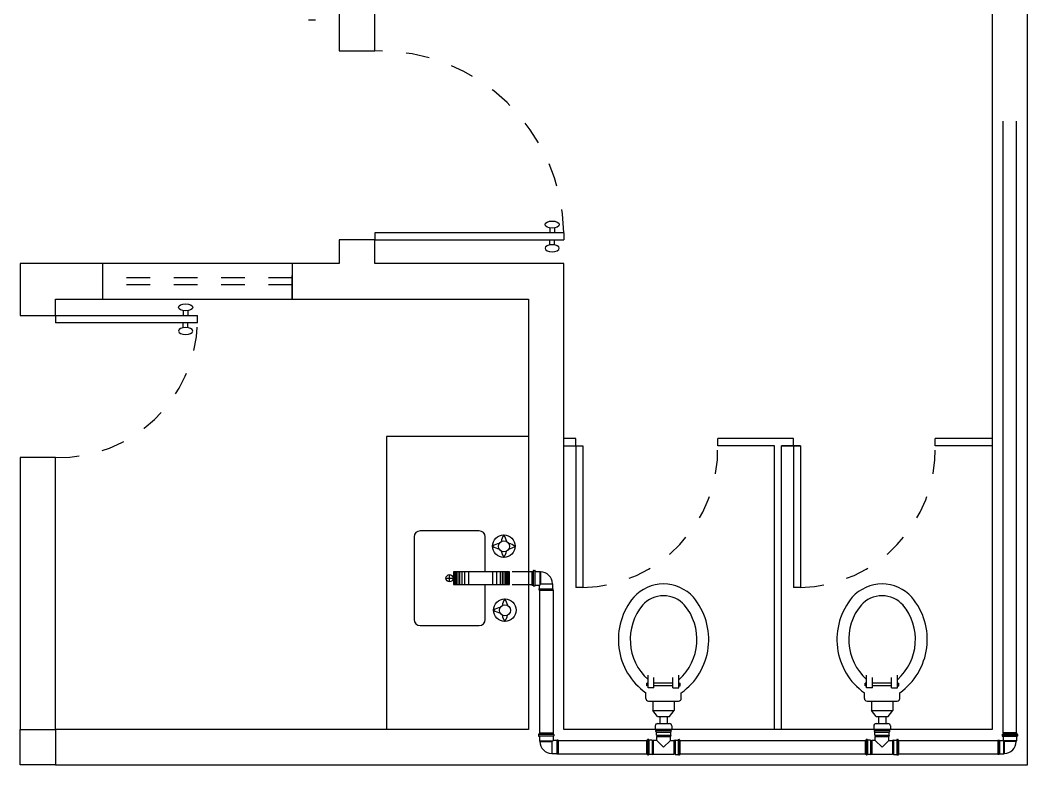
# Model space of a CAD drawing. Header units: millimetres. Extents: x 776 to 1595, y 411 to 1258.
# Drawn here: x 882.782 to 887.018, y 456.686 to 459.836 of the extents above; entities that cross this region are included whole.
import ezdxf

# ---------------------------------------------------------------- set-up
doc = ezdxf.new("R2010")
doc.units = ezdxf.units.MM
doc.linetypes.add('ACAD_ISO03W100', pattern=[30, 12, -18])
for name, color, linetype in [('can02', 2, 'Continuous'), ('ESQUADRIAS', 2, 'Continuous'), ('Fios', 10, 'Continuous'), ('Janela', 2, 'Continuous'), ('pena 01', 1, 'Continuous'), ('pena02', 2, 'Continuous'), ('pena04', 4, 'Continuous'), ('TIGRECAD', 1, 'Continuous')]:
    doc.layers.add(name, color=color, linetype=linetype)

msp = doc.modelspace()

# ---------------------------------------------------------------- linework, layer by layer
at = {"layer": 'can02', "color": 0}
for points in [[(885.0818, 460.0464), (885.0818, 462.6864), (885.4868, 462.6864), (885.4868, 462.8364), (884.5336, 462.8364), (884.5336, 462.6864), (884.9318, 462.6864), (884.9318, 460.1964), (884.2818, 460.1964), (884.2818, 460.2364), (884.2818, 460.8864), (884.0318, 460.8864), (884.0318, 460.7364), (884.1318, 460.7364), (884.1318, 459.7064), (884.2818, 459.7064), (884.2818, 460.0464)], [(882.9318, 458.5864), (882.9318, 458.6564), (883.1318, 458.6564), (883.1318, 458.8064), (882.7818, 458.8064), (882.7818, 458.5864)], [(882.9318, 456.8364), (882.9318, 457.9864), (882.7818, 457.9864), (882.7818, 456.8364)]]:
    msp.add_lwpolyline(points, close=True, dxfattribs=at)
for points in [[(887.0418, 462.8364), (886.4868, 462.8364), (886.4868, 462.6864), (886.8918, 462.6864), (886.8918, 456.8364), (885.0818, 456.8364)], [(885.0818, 456.6864), (887.0418, 456.6864), (887.0418, 462.6864)], [(885.0818, 456.8364), (885.0818, 458.8064), (884.2818, 458.8064), (884.2818, 458.9064), (884.1318, 458.9064), (884.1318, 458.8064), (883.9318, 458.8064), (883.9318, 458.6564), (884.1318, 458.6564), (884.9318, 458.6564), (884.9318, 456.8364), (882.9318, 456.8364), (882.9318, 456.6864), (885.0818, 456.6864), (885.0818, 456.6864)]]:
    msp.add_lwpolyline(points, dxfattribs=at)
at = {"layer": 'ESQUADRIAS', "color": 0}
for p, q in [((885.1318, 458.0364), (885.1318, 458.0664)), ((885.7318, 458.0364), (885.7318, 458.0664)), ((886.0518, 458.0364), (886.0518, 458.0664)), ((886.6518, 458.0364), (886.6518, 458.0664)), ((885.0818, 458.0364), (885.1318, 458.0364)), ((885.1318, 458.0364), (885.1618, 458.0364)), ((886.0018, 458.0364), (886.0518, 458.0364)), ((886.0518, 458.0364), (886.0818, 458.0364))]:
    msp.add_line(p, q, dxfattribs=at)
at = {"layer": 'Fios', "color": 0}
for p, q in [((884.9318, 458.076), (884.3318, 458.076)), ((884.3318, 458.076), (884.3318, 456.8364)), ((884.7234, 457.676), (884.4734, 457.676)), ((884.4484, 457.651), (884.4484, 457.301)), ((884.7484, 457.5031), (884.7484, 457.651)), ((884.6152, 457.5031), (884.6152, 457.4489)), ((884.8514, 457.5031), (884.6152, 457.5031)), ((884.6183, 457.5031), (884.6183, 457.4489)), ((884.622, 457.5031), (884.622, 457.4489)), ((884.6264, 457.5031), (884.6264, 457.4489)), ((884.6324, 457.5031), (884.6324, 457.4489)), ((884.6405, 457.5031), (884.6405, 457.4489)), ((884.6498, 457.5031), (884.6498, 457.4489)), ((884.6613, 457.5031), (884.6613, 457.4489)), ((884.6787, 457.5031), (884.6787, 457.4489)), ((884.7802, 457.5031), (884.7802, 457.4489)), ((884.7965, 457.5031), (884.7965, 457.4489)), ((884.8117, 457.5031), (884.8117, 457.4489)), ((884.8209, 457.5031), (884.8209, 457.4489)), ((884.828, 457.5031), (884.828, 457.4489)), ((884.8346, 457.5031), (884.8346, 457.4489)), ((884.8406, 457.5031), (884.8406, 457.4489)), ((884.8443, 457.5031), (884.8443, 457.4489)), ((884.8465, 457.5031), (884.8465, 457.4489)), ((884.8487, 457.5031), (884.8487, 457.4489)), ((884.8498, 457.5031), (884.8498, 457.4489)), ((884.8514, 457.4489), (884.8514, 457.5031)), ((884.5826, 457.476), (884.6131, 457.476)), ((884.5979, 457.4607), (884.5979, 457.4912)), ((884.6152, 457.4489), (884.8514, 457.4489)), ((884.7484, 457.301), (884.7484, 457.4489)), ((884.4734, 457.276), (884.7234, 457.276)), ((885.4314, 457.0216), (885.4314, 457.0323)), ((885.4373, 457.0323), (885.4314, 457.0323)), ((885.4373, 457.0126), (885.4373, 457.0657)), ((885.4623, 457.0126), (885.4623, 457.0566)), ((885.5427, 457.0323), (885.4623, 457.0323)), ((885.5427, 457.0126), (885.5427, 457.0566)), ((885.5677, 457.0126), (885.5677, 457.0657)), ((885.5677, 457.0323), (885.5736, 457.0323)), ((885.5736, 457.0216), (885.5736, 457.0323)), ((886.3613, 457.0323), (886.3554, 457.0323)), ((886.3554, 457.0216), (886.3554, 457.0323)), ((886.3613, 457.0126), (886.3613, 457.0657)), ((886.3863, 457.0126), (886.3863, 457.0566)), ((886.4667, 457.0323), (886.3863, 457.0323)), ((886.4667, 457.0126), (886.4667, 457.0566)), ((886.4917, 457.0126), (886.4917, 457.0657)), ((886.4917, 457.0323), (886.4976, 457.0323)), ((886.4976, 457.0216), (886.4976, 457.0323)), ((885.4278, 456.9677), (885.4278, 456.9912)), ((885.4373, 457.0216), (885.4314, 457.0216)), ((885.4623, 457.0126), (885.4373, 457.0126)), ((885.5427, 457.0216), (885.4623, 457.0216)), ((885.5427, 457.0126), (885.5677, 457.0126)), ((885.5677, 457.0216), (885.5736, 457.0216)), ((885.5778, 456.9677), (885.5778, 456.9912)), ((886.3518, 456.9677), (886.3518, 456.9912)), ((886.3613, 457.0216), (886.3554, 457.0216)), ((886.3863, 457.0126), (886.3613, 457.0126)), ((886.4667, 457.0216), (886.3863, 457.0216)), ((886.4667, 457.0126), (886.4917, 457.0126)), ((886.4917, 457.0216), (886.4976, 457.0216)), ((886.5018, 456.9677), (886.5018, 456.9912)), ((885.4391, 456.9564), (885.5665, 456.9564)), ((885.4578, 456.9564), (885.4578, 456.9164)), ((885.5478, 456.9564), (885.5478, 456.9164)), ((886.3631, 456.9564), (886.4905, 456.9564)), ((886.3818, 456.9564), (886.3818, 456.9164)), ((886.4718, 456.9564), (886.4718, 456.9164)), ((885.4578, 456.9164), (885.5478, 456.9164)), ((885.4773, 456.8914), (885.4578, 456.9164)), ((885.5283, 456.8914), (885.5478, 456.9164)), ((886.4013, 456.8914), (886.3818, 456.9164)), ((886.3818, 456.9164), (886.4718, 456.9164)), ((886.4523, 456.8914), (886.4718, 456.9164)), ((885.4773, 456.8914), (885.5283, 456.8914)), ((885.4778, 456.8614), (885.5278, 456.8614)), ((885.4873, 456.8914), (885.4873, 456.8614)), ((885.5183, 456.8914), (885.5183, 456.8614)), ((886.4013, 456.8914), (886.4523, 456.8914)), ((886.4018, 456.8614), (886.4518, 456.8614)), ((886.4113, 456.8914), (886.4113, 456.8614)), ((886.4423, 456.8914), (886.4423, 456.8614)), ((885.4678, 456.8514), (885.4678, 456.8364)), ((885.4678, 456.8364), (885.5378, 456.8364)), ((885.5378, 456.8514), (885.5378, 456.8364)), ((886.3918, 456.8514), (886.3918, 456.8364)), ((886.3918, 456.8364), (886.4618, 456.8364)), ((886.4618, 456.8514), (886.4618, 456.8364))]:
    msp.add_line(p, q, dxfattribs=at)
for centre, radius in [((884.8278, 457.6117), 0.0477), ((884.828, 457.6108), 0.0233), ((884.5979, 457.476), 0.0152), ((884.8319, 457.341), 0.0477), ((884.8321, 457.3401), 0.0233)]:
    msp.add_circle(centre, radius, dxfattribs=at)
for centre, radius, start, end in [((884.4734, 457.651), 0.025, 90, 180), ((884.7234, 457.651), 0.025, 360, 90), ((884.827, 457.5384), 0.0871, 102.1989, 122.5075), ((884.9008, 457.6117), 0.0871, 146.8369, 167.4921), ((884.7549, 457.6117), 0.0871, 12.6834, 33.1631), ((884.827, 457.5384), 0.0871, 56.1812, 76.1798), ((884.8286, 457.6843), 0.0871, 236.1812, 255.9752), ((884.9008, 457.6117), 0.0871, 193.8743, 213.1631), ((884.7549, 457.6117), 0.0871, 326.8369, 345.9571), ((884.8286, 457.6843), 0.0871, 283.0188, 302.5075), ((885.5028, 457.2822), 0.1695, 41.9961, 138.0039), ((886.4268, 457.2822), 0.1695, 41.9961, 138.0039), ((884.9048, 457.341), 0.0871, 146.8369, 167.4921), ((884.7589, 457.341), 0.0871, 12.6834, 33.1631), ((885.5896, 457.217), 0.2778, 139.9748, 234.383), ((885.5028, 457.2822), 0.1195, 41.9961, 138.0039), ((885.4161, 457.217), 0.2778, 305.617, 40.0252), ((886.5136, 457.217), 0.2778, 139.9748, 234.383), ((886.4268, 457.2822), 0.1195, 41.9961, 138.0039), ((886.34, 457.217), 0.2778, 305.617, 40.0252), ((884.831, 457.2678), 0.0871, 102.1989, 122.5075), ((884.8327, 457.4136), 0.0871, 236.1812, 255.9752), ((885.5896, 457.217), 0.2278, 139.9748, 228.04), ((885.4161, 457.217), 0.2278, 311.7431, 40.0252), ((886.5136, 457.217), 0.2278, 139.9748, 228.04), ((886.34, 457.217), 0.2278, 311.7431, 40.0252), ((884.4734, 457.301), 0.025, 180, 270), ((884.7234, 457.301), 0.025, 270, 0), ((884.9048, 457.341), 0.0871, 193.8743, 213.1631), ((884.7589, 457.341), 0.0871, 326.8369, 345.9571), ((885.4391, 456.9677), 0.0113, 180, 270), ((885.5665, 456.9677), 0.0113, 270, 0), ((886.3631, 456.9677), 0.0113, 180, 270), ((886.4905, 456.9677), 0.0113, 270, 0), ((885.4778, 456.8514), 0.01, 90, 180), ((885.5278, 456.8514), 0.01, 0, 90), ((886.4018, 456.8514), 0.01, 90, 180), ((886.4518, 456.8514), 0.01, 0, 90)]:
    msp.add_arc(centre, radius, start, end, dxfattribs=at)
at = {"layer": 'Janela', "color": 0}
for p, q in [((884.0318, 459.8364), (884.0018, 459.8364)), ((885.1318, 458.0364), (885.1318, 457.4364)), ((885.1618, 458.0364), (885.1618, 457.4364)), ((886.0518, 458.0364), (886.0518, 457.4364)), ((886.0818, 458.0364), (886.0818, 457.4364)), ((885.1618, 457.4364), (885.1318, 457.4364)), ((886.0818, 457.4364), (886.0518, 457.4364))]:
    msp.add_line(p, q, dxfattribs=at)
at = {"layer": 'pena 01', "color": 0, "linetype": 'ACAD_ISO03W100', "ltscale": 0.005}
for p, q in [((883.1318, 458.6564), (883.1318, 458.8064)), ((883.9318, 458.6564), (883.9318, 458.8064)), ((883.9318, 458.7464), (883.1318, 458.7464)), ((883.9318, 458.7164), (883.1318, 458.7164))]:
    msp.add_line(p, q, dxfattribs=at)
for centre, radius, start, end in [((884.2968, 458.9214), 0.7851, 1.0947, 91.0947), ((882.9468, 458.5714), 0.5852, 268.5312, 358.5312), ((885.1468, 458.0214), 0.5852, 271.4688, 1.4688), ((886.0668, 458.0214), 0.5852, 271.4688, 1.4688)]:
    msp.add_arc(centre, radius, start, end, dxfattribs=at)
at = {"layer": 'pena02', "color": 0}
for p, q in [((884.2818, 458.9364), (884.2818, 458.9064)), ((885.0818, 458.9364), (884.2818, 458.9364)), ((885.0218, 458.9572), (885.0218, 458.9364)), ((885.0418, 458.9572), (885.0418, 458.9364)), ((885.0818, 458.9364), (885.0818, 458.9064)), ((884.2818, 458.9064), (885.0818, 458.9064)), ((885.0218, 458.8855), (885.0218, 458.9064)), ((885.0418, 458.8855), (885.0418, 458.9064)), ((883.9318, 458.8064), (883.1318, 458.8064)), ((883.1318, 458.6564), (883.9318, 458.6564)), ((883.4718, 458.6072), (883.4718, 458.5864)), ((883.4918, 458.6072), (883.4918, 458.5864)), ((882.9318, 458.5864), (883.5318, 458.5864)), ((882.9318, 458.5864), (882.9318, 458.5564)), ((883.5318, 458.5564), (882.9318, 458.5564)), ((883.4718, 458.5355), (883.4718, 458.5564)), ((883.4918, 458.5355), (883.4918, 458.5564)), ((883.5318, 458.5564), (883.5318, 458.5864)), ((885.1318, 458.0664), (885.0818, 458.0664)), ((885.1318, 458.0664), (885.0818, 458.0664)), ((886.0518, 458.0664), (885.7318, 458.0664)), ((886.0518, 458.0664), (886.0018, 458.0664)), ((886.0518, 458.0664), (886.0018, 458.0664)), ((886.8918, 458.0664), (886.6518, 458.0664)), ((885.9718, 458.0364), (885.7318, 458.0364)), ((885.9718, 456.8364), (885.9718, 458.0364)), ((886.0018, 456.8364), (886.0018, 458.0364)), ((886.0818, 458.0364), (886.0018, 458.0364)), ((886.8918, 458.0364), (886.6518, 458.0364))]:
    msp.add_line(p, q, dxfattribs=at)
for centre in [(885.0318, 458.9714), (883.4818, 458.6214)]:
    msp.add_ellipse(centre, major_axis=(0.03, 0), ratio=0.5, dxfattribs=at)
at = {"layer": 'pena02', "color": 0, "extrusion": (0, 0, -1)}
for centre in [(885.0318, 458.8714), (883.4818, 458.5214)]:
    msp.add_ellipse(centre, major_axis=(0.03, 0), ratio=0.5, dxfattribs=at)
at = {"layer": 'pena04', "color": 0}
msp.add_lwpolyline([(882.7818, 456.6864), (882.7818, 456.8364), (882.9318, 456.8364), (882.9318, 456.6864)], close=True, dxfattribs=at)
at = {"layer": 'TIGRECAD'}
for p, q in [((886.9391, 456.8225), (886.9391, 459.4081)), ((886.9945, 456.8225), (886.9945, 459.4081)), ((884.9457, 457.5036), (884.8628, 457.5036)), ((884.9457, 457.5046), (884.9457, 457.4473)), ((884.9457, 457.5046), (884.9497, 457.5046)), ((884.9507, 457.4473), (884.9507, 457.5046)), ((884.9515, 457.5076), (884.951, 457.5056)), ((884.9528, 457.5085), (884.959, 457.5085)), ((884.9528, 457.4447), (884.9528, 457.5072)), ((884.959, 457.5072), (884.959, 457.4447)), ((884.9603, 457.5074), (884.9604, 457.5058)), ((884.9605, 457.4473), (884.9605, 457.5046)), ((884.9617, 457.5046), (884.9801, 457.5046)), ((884.9801, 457.5046), (884.9801, 457.4499)), ((884.9801, 457.5046), (884.982, 457.5028)), ((884.982, 457.5028), (884.982, 457.4529)), ((884.982, 457.5028), (884.9824, 457.5028)), ((884.981, 457.4513), (884.9785, 457.4473)), ((884.981, 457.4513), (884.982, 457.4529)), ((885.0351, 457.4513), (884.981, 457.4513)), ((884.982, 457.4529), (885.0336, 457.4529)), ((885.0351, 457.4513), (885.0336, 457.4529)), ((885.0351, 457.4318), (885.0351, 457.4513)), ((884.9457, 457.4483), (884.8628, 457.4483)), ((884.9457, 457.4473), (884.9497, 457.4473)), ((884.9515, 457.4444), (884.951, 457.4464)), ((884.9528, 457.4434), (884.959, 457.4434)), ((884.9603, 457.4446), (884.9604, 457.4461)), ((884.9617, 457.4473), (884.9785, 457.4473)), ((884.9772, 457.4305), (884.9785, 457.4318)), ((884.9772, 457.4253), (884.9772, 457.4305)), ((884.9772, 457.4305), (885.0364, 457.4305)), ((884.9772, 457.4253), (885.0364, 457.4253)), ((884.9782, 457.4253), (884.9782, 456.8225)), ((884.9785, 457.4318), (884.9785, 457.4473)), ((884.9785, 457.4318), (885.0351, 457.4318)), ((885.0364, 457.4305), (885.0351, 457.4318)), ((885.0354, 457.4253), (885.0354, 456.8225)), ((885.0364, 457.4253), (885.0364, 457.4305)), ((884.9752, 456.8167), (884.9772, 456.8172)), ((884.9781, 456.8225), (885.0355, 456.8225)), ((884.9781, 456.8225), (884.9781, 456.8185)), ((885.0355, 456.8175), (884.9781, 456.8175)), ((885.0355, 456.8225), (885.0355, 456.8185)), ((885.0384, 456.8167), (885.0364, 456.8172)), ((885.4704, 456.8272), (885.4704, 456.8301)), ((885.4721, 456.8315), (885.4718, 456.8315)), ((885.4718, 456.8315), (885.5338, 456.8315)), ((885.4721, 456.8257), (885.4718, 456.8257)), ((885.4718, 456.8257), (885.5338, 456.8257)), ((885.4725, 456.8319), (885.4725, 456.834)), ((885.5331, 456.834), (885.4725, 456.834)), ((885.4725, 456.812), (885.4725, 456.8253)), ((885.5331, 456.8319), (885.5331, 456.834)), ((885.5331, 456.812), (885.5331, 456.8253)), ((885.5335, 456.8315), (885.5338, 456.8315)), ((885.5335, 456.8257), (885.5338, 456.8257)), ((885.5353, 456.8272), (885.5353, 456.8301)), ((886.3944, 456.8272), (886.3944, 456.8301)), ((886.3958, 456.8315), (886.4578, 456.8315)), ((886.3961, 456.8315), (886.3958, 456.8315)), ((886.3958, 456.8257), (886.4578, 456.8257)), ((886.3961, 456.8257), (886.3958, 456.8257)), ((886.4571, 456.834), (886.3965, 456.834)), ((886.3965, 456.8319), (886.3965, 456.834)), ((886.3965, 456.812), (886.3965, 456.8253)), ((886.4571, 456.8319), (886.4571, 456.834)), ((886.4571, 456.812), (886.4571, 456.8253)), ((886.4575, 456.8315), (886.4578, 456.8315)), ((886.4575, 456.8257), (886.4578, 456.8257)), ((886.4592, 456.8272), (886.4592, 456.8301)), ((886.9352, 456.8167), (886.9372, 456.8172)), ((886.9381, 456.8225), (886.9381, 456.8185)), ((886.9955, 456.8225), (886.9381, 456.8225)), ((886.9381, 456.8175), (886.9955, 456.8175)), ((886.9955, 456.8225), (886.9955, 456.8185)), ((886.9984, 456.8167), (886.9964, 456.8172)), ((884.9742, 456.8154), (884.9742, 456.8092)), ((884.9754, 456.8079), (884.977, 456.8078)), ((885.0381, 456.8154), (884.9755, 456.8154)), ((884.9755, 456.8092), (885.0381, 456.8092)), ((885.0355, 456.8077), (884.9781, 456.8077)), ((884.9781, 456.8065), (884.9781, 456.788)), ((884.9781, 456.788), (884.98, 456.7862)), ((884.9781, 456.788), (885.0329, 456.788)), ((884.98, 456.7862), (884.98, 456.7858)), ((884.98, 456.7862), (885.0299, 456.7862)), ((885.0315, 456.7872), (885.0299, 456.7862)), ((885.0299, 456.7862), (885.0299, 456.7346)), ((885.0315, 456.7872), (885.0355, 456.7897)), ((885.0315, 456.733), (885.0315, 456.7872)), ((885.0355, 456.8065), (885.0355, 456.7897)), ((885.051, 456.7897), (885.0355, 456.7897)), ((885.0382, 456.8079), (885.0367, 456.8078)), ((885.0394, 456.8154), (885.0394, 456.8092)), ((885.0523, 456.791), (885.051, 456.7897)), ((885.051, 456.7897), (885.051, 456.733)), ((885.0523, 456.791), (885.0523, 456.7317)), ((885.0575, 456.791), (885.0523, 456.791)), ((885.0575, 456.791), (885.0575, 456.7317)), ((885.0575, 456.7897), (885.4324, 456.7897)), ((885.4324, 456.7311), (885.4324, 456.7917)), ((885.4345, 456.7917), (885.4324, 456.7917)), ((885.4349, 456.7924), (885.4349, 456.7304)), ((885.4392, 456.7938), (885.4363, 456.7938)), ((885.4406, 456.7924), (885.4406, 456.7304)), ((885.4543, 456.7917), (885.4411, 456.7917)), ((885.4543, 456.7917), (885.4543, 456.7311)), ((885.4545, 456.7916), (885.459, 456.7904)), ((885.4738, 456.7904), (885.459, 456.7904)), ((885.459, 456.7904), (885.459, 456.7323)), ((885.4725, 456.812), (885.5331, 456.812)), ((885.4726, 456.8119), (885.4738, 456.8074)), ((885.4738, 456.7904), (885.4738, 456.8074)), ((885.4738, 456.8074), (885.5319, 456.8074)), ((885.4738, 456.7904), (885.5028, 456.7614)), ((885.5319, 456.7904), (885.5028, 456.7614)), ((885.5331, 456.8119), (885.5319, 456.8074)), ((885.5319, 456.7904), (885.5319, 456.8074)), ((885.5319, 456.7904), (885.5466, 456.7904)), ((885.5512, 456.7916), (885.5466, 456.7904)), ((885.5466, 456.7904), (885.5466, 456.7323)), ((885.5513, 456.7917), (885.5646, 456.7917)), ((885.5513, 456.7917), (885.5513, 456.7311)), ((885.565, 456.7924), (885.565, 456.7304)), ((885.5664, 456.7938), (885.5693, 456.7938)), ((885.5707, 456.7924), (885.5707, 456.7304)), ((885.5712, 456.7917), (885.5732, 456.7917)), ((885.5732, 456.7311), (885.5732, 456.7917)), ((885.5732, 456.7897), (886.3564, 456.7897)), ((886.3584, 456.7917), (886.3564, 456.7917)), ((886.3564, 456.7311), (886.3564, 456.7917)), ((886.3589, 456.7924), (886.3589, 456.7304)), ((886.3632, 456.7938), (886.3603, 456.7938)), ((886.3646, 456.7924), (886.3646, 456.7304)), ((886.3783, 456.7917), (886.3651, 456.7917)), ((886.3783, 456.7917), (886.3783, 456.7311)), ((886.3785, 456.7916), (886.383, 456.7904)), ((886.383, 456.7904), (886.383, 456.7323)), ((886.3978, 456.7904), (886.383, 456.7904)), ((886.3965, 456.812), (886.4571, 456.812)), ((886.3966, 456.8119), (886.3978, 456.8074)), ((886.3978, 456.8074), (886.4558, 456.8074)), ((886.3978, 456.7904), (886.3978, 456.8074)), ((886.3978, 456.7904), (886.4268, 456.7614)), ((886.4558, 456.7904), (886.4268, 456.7614)), ((886.4571, 456.8119), (886.4558, 456.8074)), ((886.4558, 456.7904), (886.4558, 456.8074)), ((886.4558, 456.7904), (886.4706, 456.7904)), ((886.4751, 456.7916), (886.4706, 456.7904)), ((886.4706, 456.7904), (886.4706, 456.7323)), ((886.4753, 456.7917), (886.4753, 456.7311)), ((886.4753, 456.7917), (886.4885, 456.7917)), ((886.489, 456.7924), (886.489, 456.7304)), ((886.4904, 456.7938), (886.4933, 456.7938)), ((886.4947, 456.7924), (886.4947, 456.7304)), ((886.4952, 456.7917), (886.4972, 456.7917)), ((886.4972, 456.7311), (886.4972, 456.7917)), ((886.4972, 456.7897), (886.9161, 456.7897)), ((886.9161, 456.791), (886.9161, 456.7317)), ((886.9161, 456.791), (886.9213, 456.791)), ((886.9213, 456.791), (886.9213, 456.7317)), ((886.9213, 456.791), (886.9226, 456.7897)), ((886.9226, 456.7897), (886.9226, 456.733)), ((886.9226, 456.7897), (886.9381, 456.7897)), ((886.9342, 456.8154), (886.9342, 456.8092)), ((886.9354, 456.8079), (886.937, 456.8078)), ((886.9355, 456.8154), (886.9981, 456.8154)), ((886.9981, 456.8092), (886.9355, 456.8092)), ((886.9381, 456.8077), (886.9955, 456.8077)), ((886.9381, 456.8065), (886.9381, 456.7897)), ((886.9421, 456.7872), (886.9381, 456.7897)), ((886.9955, 456.788), (886.9408, 456.788)), ((886.9421, 456.733), (886.9421, 456.7872)), ((886.9421, 456.7872), (886.9437, 456.7862)), ((886.9437, 456.7862), (886.9437, 456.7346)), ((886.9936, 456.7862), (886.9437, 456.7862)), ((886.9955, 456.788), (886.9936, 456.7862)), ((886.9936, 456.7862), (886.9936, 456.7858)), ((886.9955, 456.8065), (886.9955, 456.788)), ((886.9982, 456.8079), (886.9967, 456.8078)), ((886.9994, 456.8154), (886.9994, 456.8092)), ((885.0315, 456.733), (885.0299, 456.7346)), ((885.051, 456.733), (885.0315, 456.733)), ((885.0523, 456.7317), (885.051, 456.733)), ((885.0575, 456.7317), (885.0523, 456.7317)), ((885.0575, 456.733), (885.4324, 456.733)), ((885.4345, 456.7311), (885.4324, 456.7311)), ((885.4543, 456.7311), (885.4411, 456.7311)), ((885.4545, 456.7311), (885.459, 456.7323)), ((885.459, 456.7323), (885.5466, 456.7323)), ((885.5512, 456.7311), (885.5466, 456.7323)), ((885.5513, 456.7311), (885.5646, 456.7311)), ((885.5712, 456.7311), (885.5732, 456.7311)), ((885.5732, 456.733), (886.3564, 456.733)), ((886.3584, 456.7311), (886.3564, 456.7311)), ((886.3783, 456.7311), (886.3651, 456.7311)), ((886.3785, 456.7311), (886.383, 456.7323)), ((886.383, 456.7323), (886.4706, 456.7323)), ((886.4751, 456.7311), (886.4706, 456.7323)), ((886.4753, 456.7311), (886.4885, 456.7311)), ((886.4952, 456.7311), (886.4972, 456.7311)), ((886.4972, 456.733), (886.9161, 456.733)), ((886.9161, 456.7317), (886.9213, 456.7317)), ((886.9213, 456.7317), (886.9226, 456.733)), ((886.9226, 456.733), (886.9421, 456.733)), ((886.9421, 456.733), (886.9437, 456.7346)), ((885.4349, 456.7307), (885.4349, 456.7304)), ((885.4392, 456.7289), (885.4363, 456.7289)), ((885.4406, 456.7307), (885.4406, 456.7304)), ((885.565, 456.7307), (885.565, 456.7304)), ((885.5664, 456.7289), (885.5693, 456.7289)), ((885.5707, 456.7307), (885.5707, 456.7304)), ((886.3589, 456.7307), (886.3589, 456.7304)), ((886.3632, 456.7289), (886.3603, 456.7289)), ((886.3646, 456.7307), (886.3646, 456.7304)), ((886.489, 456.7307), (886.489, 456.7304)), ((886.4904, 456.7289), (886.4933, 456.7289)), ((886.4947, 456.7307), (886.4947, 456.7304))]:
    msp.add_line(p, q, dxfattribs=at)
for centre, radius, start, end in [((884.9497, 457.5059), 0.0013, 270, 345), ((884.9528, 457.5072), 0.0013, 90, 165), ((884.959, 457.5072), 0.0013, 5, 90), ((884.9617, 457.5059), 0.0013, 185, 270), ((884.9824, 457.4515), 0.0512, 1.4733, 90), ((884.9497, 457.446), 0.0013, 15, 90), ((884.9528, 457.4447), 0.0013, 195, 270), ((884.959, 457.4447), 0.0013, 270, 355), ((884.9617, 457.446), 0.0013, 90, 175), ((884.9755, 456.8154), 0.0013, 105, 180), ((884.9768, 456.8185), 0.0013, 285, 0), ((885.0368, 456.8185), 0.0013, 180, 255), ((885.0381, 456.8154), 0.0013, 0, 75), ((885.4718, 456.8301), 0.00142, 90.0002, 180.0002), ((885.4718, 456.8272), 0.00142, 180, 270), ((885.4721, 456.8319), 0.000436, 270, 360), ((885.4721, 456.8253), 0.000436, 0, 90), ((885.5335, 456.8319), 0.000436, 180, 270), ((885.5335, 456.8253), 0.000436, 90, 180), ((885.5338, 456.8301), 0.00142, 359.9998, 89.9998), ((885.5338, 456.8272), 0.00142, 270, 360), ((886.3958, 456.8301), 0.00142, 90.0002, 180.0002), ((886.3958, 456.8272), 0.00142, 180, 270), ((886.3961, 456.8319), 0.000436, 270, 360), ((886.3961, 456.8253), 0.000436, 0, 90), ((886.4575, 456.8319), 0.000436, 180, 270), ((886.4575, 456.8253), 0.000436, 90, 180), ((886.4578, 456.8301), 0.00142, 359.9998, 89.9998), ((886.4578, 456.8272), 0.00142, 270, 360), ((886.9355, 456.8154), 0.0013, 105, 180), ((886.9368, 456.8185), 0.0013, 285, 0), ((886.9968, 456.8185), 0.0013, 180, 255), ((886.9981, 456.8154), 0.0013, 0, 75), ((884.9755, 456.8092), 0.0013, 180, 265), ((884.9768, 456.8065), 0.0013, 0, 85), ((885.0312, 456.7858), 0.0512, 180, 268.5267), ((885.0368, 456.8065), 0.0013, 95, 180), ((885.0381, 456.8092), 0.0013, 275, 0), ((885.4345, 456.7921), 0.000436, 270, 360), ((885.4363, 456.7924), 0.00142, 90, 180), ((885.4392, 456.7924), 0.00142, 0, 90), ((885.4411, 456.7921), 0.000436, 180, 270), ((885.5646, 456.7921), 0.000436, 270, 360), ((885.5664, 456.7924), 0.00142, 90, 180), ((885.5693, 456.7924), 0.00142, 0, 90), ((885.5712, 456.7921), 0.000436, 180, 270), ((886.3584, 456.7921), 0.000436, 270, 360), ((886.3603, 456.7924), 0.00142, 90, 180), ((886.3632, 456.7924), 0.00142, 0, 90), ((886.3651, 456.7921), 0.000436, 180, 270), ((886.4885, 456.7921), 0.000436, 270, 360), ((886.4904, 456.7924), 0.00142, 90, 180), ((886.4933, 456.7924), 0.00142, 0, 90), ((886.4952, 456.7921), 0.000436, 180, 270), ((886.9355, 456.8092), 0.0013, 180, 265), ((886.9368, 456.8065), 0.0013, 0, 85), ((886.9424, 456.7858), 0.0512, 271.4733, 0), ((886.9968, 456.8065), 0.0013, 95, 180), ((886.9981, 456.8092), 0.0013, 275, 0), ((885.4345, 456.7307), 0.000436, 0, 90), ((885.4411, 456.7307), 0.000436, 90, 180), ((885.5646, 456.7307), 0.000436, 0, 90), ((885.5712, 456.7307), 0.000436, 90, 180), ((886.3584, 456.7307), 0.000436, 0, 90), ((886.3651, 456.7307), 0.000436, 90, 180), ((886.4885, 456.7307), 0.000436, 0, 90), ((886.4952, 456.7307), 0.000436, 90, 180), ((885.4363, 456.7304), 0.00142, 180, 270), ((885.4392, 456.7304), 0.00142, 270, 360), ((885.5664, 456.7304), 0.00142, 180, 270), ((885.5693, 456.7304), 0.00142, 270, 360), ((886.3603, 456.7304), 0.00142, 180, 270), ((886.3632, 456.7304), 0.00142, 270, 360), ((886.4904, 456.7304), 0.00142, 180, 270), ((886.4933, 456.7304), 0.00142, 270, 360)]:
    msp.add_arc(centre, radius, start, end, dxfattribs=at)

doc.saveas('drawing.dxf')
